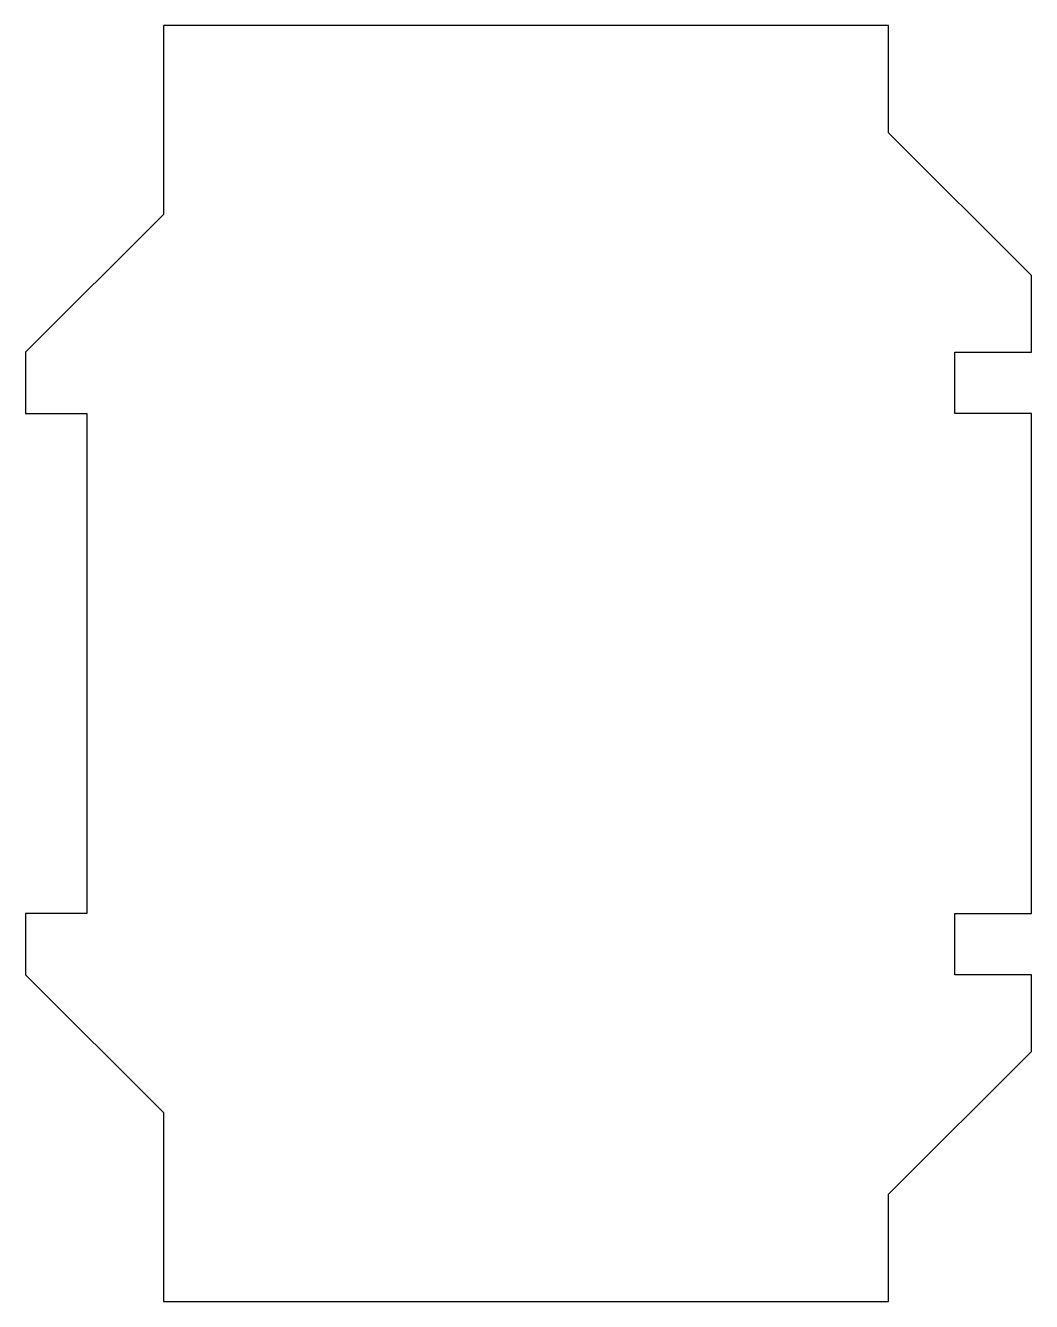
# Model space of a CAD drawing. Header units: millimetres. Extents: x -27 to 170, y -250 to 0.
import ezdxf

# ---------------------------------------------------------------- set-up
doc = ezdxf.new("R2010")
doc.units = ezdxf.units.MM

msp = doc.modelspace()

# ---------------------------------------------------------------- linework, layer by layer
msp.add_lwpolyline([(142, -21), (142, 0), (0, 0), (0, -37), (-27, -64), (-27, -76), (-15, -76), (-15, -174), (-27, -174), (-27, -186), (0, -213), (0, -250), (142, -250), (142, -229), (170, -201), (170, -186), (155, -186), (155, -174), (170, -174), (170, -76), (155, -76), (155, -64), (170, -64), (170, -49)], close=True)

doc.saveas('drawing.dxf')
